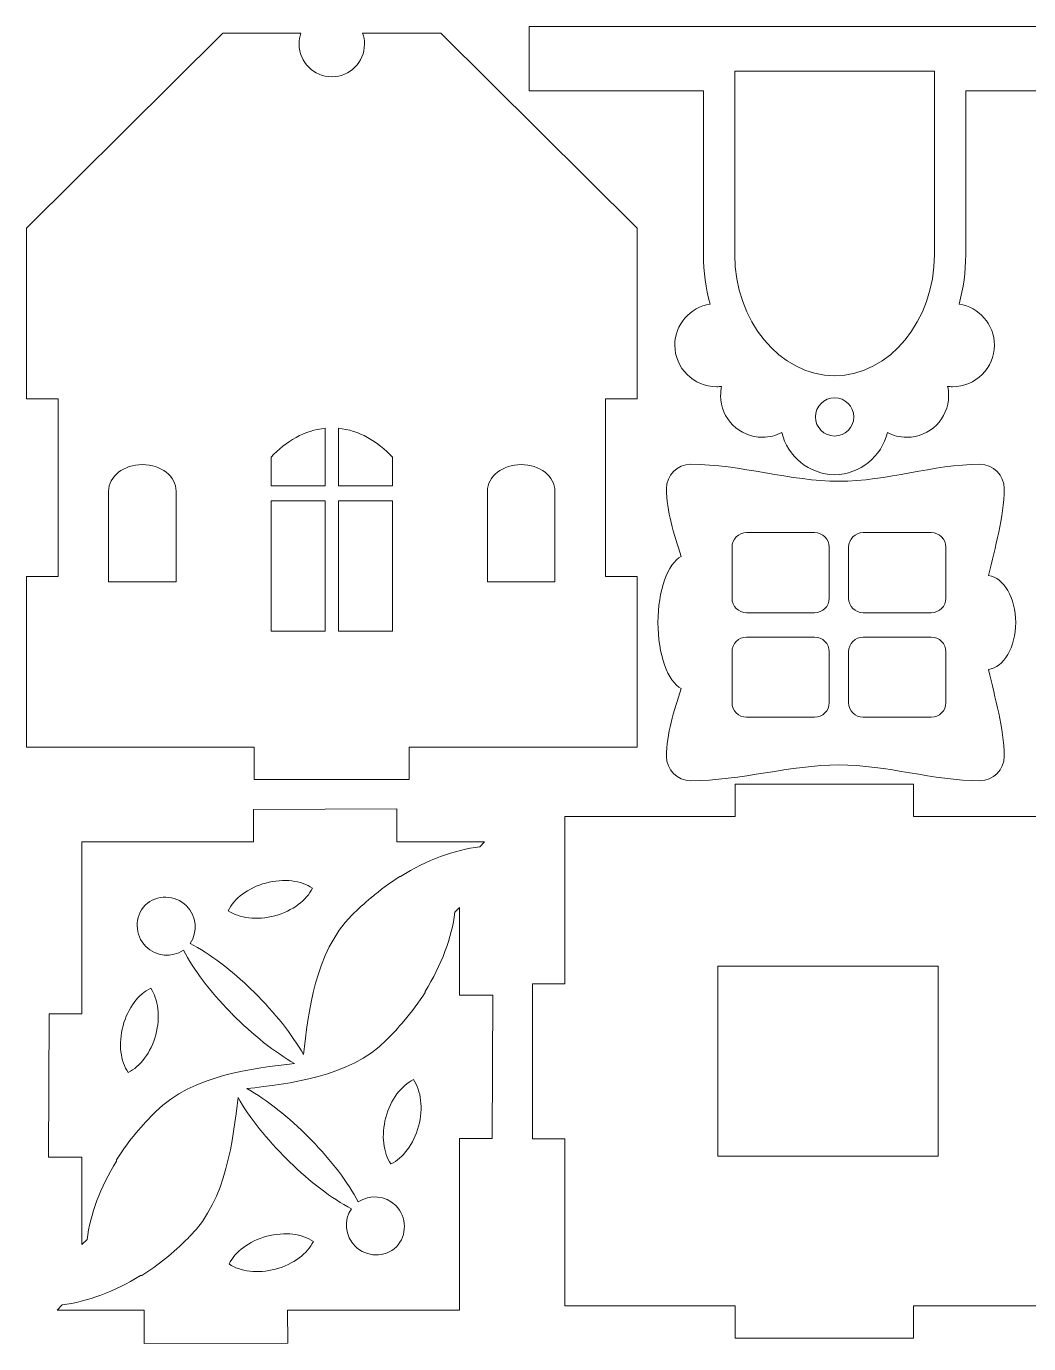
# Model space of a CAD drawing. Header units: centimetres. Extents: x -26 to 19.1, y -49.6 to 45.
# Drawn here: x -1.21 to 11.21, y -19.92 to -3.6 of the extents above; entities that cross this region are included whole.
import ezdxf

# ---------------------------------------------------------------- set-up
doc = ezdxf.new("R2010")
doc.units = ezdxf.units.CM
doc.header["$MEASUREMENT"] = 0
doc.layers.add('layer 1', color=7, linetype='Continuous')

msp = doc.modelspace()

# ---------------------------------------------------------------- linework, layer by layer
at = {"layer": 'layer 1', "color": 250, "lineweight": 9}
for points, knots in [([(6.36363, -6.09729), (6.36363, -6.09729), (3.9292, -3.68241), (3.9292, -3.68241), (3.9292, -3.68241), (3.9292, -3.68241), (2.96096, -3.68241), (2.96096, -3.68241), (2.96096, -3.68241), (2.97598, -3.72475), (2.98418, -3.77031), (2.98418, -3.81777), (2.98418, -3.81777), (2.98418, -4.0414), (2.80283, -4.22275), (2.5792, -4.22275), (2.5792, -4.22275), (2.35558, -4.22275), (2.17423, -4.0414), (2.17423, -3.81777), (2.17423, -3.81777), (2.17423, -3.77031), (2.18243, -3.72475), (2.19744, -3.68241), (2.19744, -3.68241), (2.19744, -3.68241), (1.2292, -3.68241), (1.2292, -3.68241), (1.2292, -3.68241), (1.2292, -3.68241), (-1.20522, -6.09729), (-1.20522, -6.09729), (-1.20522, -6.09729), (-1.20522, -6.09729), (-1.20522, -8.21389), (-1.20522, -8.21389), (-1.20522, -8.21389), (-1.20522, -8.21389), (-0.81137, -8.21389), (-0.81137, -8.21389), (-0.81137, -8.21389), (-0.81137, -8.21389), (-0.81137, -10.41256), (-0.81137, -10.41256), (-0.81137, -10.41256), (-0.81137, -10.41256), (-1.20522, -10.41256), (-1.20522, -10.41256), (-1.20522, -10.41256), (-1.20522, -10.41256), (-1.20522, -12.52917), (-1.20522, -12.52917), (-1.20522, -12.52917), (-1.20522, -12.52917), (1.61936, -12.52917), (1.61936, -12.52917), (1.61936, -12.52917), (1.61936, -12.52917), (1.61936, -12.92917), (1.61936, -12.92917), (1.61936, -12.92917), (1.61936, -12.92917), (3.53904, -12.92917), (3.53904, -12.92917), (3.53904, -12.92917), (3.53904, -12.92917), (3.53904, -12.52917), (3.53904, -12.52917), (3.53904, -12.52917), (3.53904, -12.52917), (6.36363, -12.52917), (6.36363, -12.52917), (6.36363, -12.52917), (6.36363, -12.52917), (6.36363, -10.41256), (6.36363, -10.41256), (6.36363, -10.41256), (6.36363, -10.41256), (5.96978, -10.41256), (5.96978, -10.41256), (5.96978, -10.41256), (5.96978, -10.41256), (5.96978, -8.21389), (5.96978, -8.21389), (5.96978, -8.21389), (5.96978, -8.21389), (6.36363, -8.21389), (6.36363, -8.21389), (6.36363, -8.21389), (6.36363, -8.21389), (6.36363, -6.09729), (6.36363, -6.09729)], [0, 0, 0, 0, 0.04166667, 0.04166667, 0.04166667, 0.04166667, 0.08333333, 0.08333333, 0.08333333, 0.08333333, 0.125, 0.125, 0.125, 0.125, 0.16666667, 0.16666667, 0.16666667, 0.16666667, 0.20833333, 0.20833333, 0.20833333, 0.20833333, 0.25, 0.25, 0.25, 0.25, 0.29166667, 0.29166667, 0.29166667, 0.29166667, 0.33333333, 0.33333333, 0.33333333, 0.33333333, 0.375, 0.375, 0.375, 0.375, 0.41666667, 0.41666667, 0.41666667, 0.41666667, 0.45833333, 0.45833333, 0.45833333, 0.45833333, 0.5, 0.5, 0.5, 0.5, 0.54166667, 0.54166667, 0.54166667, 0.54166667, 0.58333333, 0.58333333, 0.58333333, 0.58333333, 0.625, 0.625, 0.625, 0.625, 0.66666667, 0.66666667, 0.66666667, 0.66666667, 0.70833333, 0.70833333, 0.70833333, 0.70833333, 0.75, 0.75, 0.75, 0.75, 0.79166667, 0.79166667, 0.79166667, 0.79166667, 0.83333333, 0.83333333, 0.83333333, 0.83333333, 0.875, 0.875, 0.875, 0.875, 0.91666667, 0.91666667, 0.91666667, 0.91666667, 1, 1, 1, 1]), ([(1.8278, -9.28896), (1.8278, -9.28896), (2.49776, -9.28896), (2.49776, -9.28896), (2.49776, -9.28896), (2.49776, -9.28896), (2.49776, -8.57668), (2.49776, -8.57668), (2.49776, -8.57668), (2.24332, -8.60325), (2.01114, -8.73464), (1.8278, -8.9368), (1.8278, -8.9368), (1.8278, -8.9368), (1.8278, -9.28896), (1.8278, -9.28896)], [0, 0, 0, 0, 0.2, 0.2, 0.2, 0.2, 0.4, 0.4, 0.4, 0.4, 0.6, 0.6, 0.6, 0.6, 1, 1, 1, 1]), ([(2.66064, -8.57668), (2.66064, -8.57668), (2.66064, -9.28896), (2.66064, -9.28896), (2.66064, -9.28896), (2.66064, -9.28896), (3.33062, -9.28896), (3.33062, -9.28896), (3.33062, -9.28896), (3.33062, -9.28896), (3.33062, -8.93679), (3.33062, -8.93679), (3.33062, -8.93679), (3.1473, -8.73464), (2.9151, -8.60325), (2.66064, -8.57668)], [0, 0, 0, 0, 0.2, 0.2, 0.2, 0.2, 0.4, 0.4, 0.4, 0.4, 0.6, 0.6, 0.6, 0.6, 1, 1, 1, 1]), ([(0.23246, -9.02691), (0.00247, -9.02691), (-0.18566, -9.17469), (-0.18566, -9.35535), (-0.18566, -9.35535), (-0.18566, -9.35535), (-0.18566, -10.47899), (-0.18566, -10.47899), (-0.18566, -10.47899), (-0.18566, -10.47899), (0.65055, -10.47899), (0.65055, -10.47899), (0.65055, -10.47899), (0.65055, -10.47899), (0.65055, -9.35535), (0.65055, -9.35535), (0.65055, -9.35535), (0.65055, -9.17469), (0.46242, -9.02691), (0.23246, -9.02691)], [0, 0, 0, 0, 0.16666667, 0.16666667, 0.16666667, 0.16666667, 0.33333333, 0.33333333, 0.33333333, 0.33333333, 0.5, 0.5, 0.5, 0.5, 0.66666667, 0.66666667, 0.66666667, 0.66666667, 1, 1, 1, 1]), ([(4.92595, -9.02691), (5.15594, -9.02691), (5.34407, -9.17469), (5.34407, -9.35535), (5.34407, -9.35535), (5.34407, -9.35535), (5.34407, -10.47899), (5.34407, -10.47899), (5.34407, -10.47899), (5.34407, -10.47899), (4.50786, -10.47899), (4.50786, -10.47899), (4.50786, -10.47899), (4.50786, -10.47899), (4.50786, -9.35535), (4.50786, -9.35535), (4.50786, -9.35535), (4.50786, -9.17469), (4.69599, -9.02691), (4.92595, -9.02691)], [0, 0, 0, 0, 0.16666667, 0.16666667, 0.16666667, 0.16666667, 0.33333333, 0.33333333, 0.33333333, 0.33333333, 0.5, 0.5, 0.5, 0.5, 0.66666667, 0.66666667, 0.66666667, 0.66666667, 1, 1, 1, 1]), ([(2.49776, -9.47635), (2.49776, -9.47635), (1.8278, -9.47635), (1.8278, -9.47635), (1.8278, -9.47635), (1.8278, -9.47635), (1.8278, -11.09201), (1.8278, -11.09201), (1.8278, -11.09201), (1.8278, -11.09201), (2.49776, -11.09201), (2.49776, -11.09201), (2.49776, -11.09201), (2.49776, -11.09201), (2.49776, -9.47635), (2.49776, -9.47635)], [0, 0, 0, 0, 0.2, 0.2, 0.2, 0.2, 0.4, 0.4, 0.4, 0.4, 0.6, 0.6, 0.6, 0.6, 1, 1, 1, 1]), ([(2.66064, -9.47635), (2.66064, -9.47635), (2.66064, -11.09201), (2.66064, -11.09201), (2.66064, -11.09201), (2.66064, -11.09201), (3.33062, -11.09201), (3.33062, -11.09201), (3.33062, -11.09201), (3.33062, -11.09201), (3.33062, -9.47635), (3.33062, -9.47635), (3.33062, -9.47635), (3.33062, -9.47635), (2.66064, -9.47635), (2.66064, -9.47635)], [0, 0, 0, 0, 0.2, 0.2, 0.2, 0.2, 0.4, 0.4, 0.4, 0.4, 0.6, 0.6, 0.6, 0.6, 1, 1, 1, 1]), ([(11.89734, -16.42113), (11.89734, -16.42113), (11.89734, -19.45328), (11.89734, -19.45328), (11.89734, -19.45328), (11.89734, -19.45328), (9.78742, -19.45328), (9.78742, -19.45328), (9.78742, -19.45328), (9.78742, -19.45328), (9.78742, -19.85328), (9.78742, -19.85328), (9.78742, -19.85328), (9.78742, -19.85328), (7.57539, -19.85328), (7.57539, -19.85328), (7.57539, -19.85328), (7.57539, -19.85328), (7.57539, -19.45328), (7.57539, -19.45328), (7.57539, -19.45328), (7.57539, -19.45328), (5.46546, -19.45328), (5.46546, -19.45328), (5.46546, -19.45328), (5.46546, -19.45328), (5.46546, -17.38097), (5.46546, -17.38097), (5.46546, -17.38097), (5.46546, -17.38097), (5.06546, -17.38097), (5.06546, -17.38097), (5.06546, -17.38097), (5.06546, -17.38097), (5.06546, -15.46129), (5.06546, -15.46129), (5.06546, -15.46129), (5.06546, -15.46129), (5.46546, -15.46129), (5.46546, -15.46129), (5.46546, -15.46129), (5.46546, -15.46129), (5.46546, -13.38899), (5.46546, -13.38899), (5.46546, -13.38899), (5.46546, -13.38899), (7.57539, -13.38899), (7.57539, -13.38899), (7.57539, -13.38899), (7.57539, -13.38899), (7.57539, -12.98899), (7.57539, -12.98899), (7.57539, -12.98899), (7.57539, -12.98899), (9.78742, -12.98899), (9.78742, -12.98899), (9.78742, -12.98899), (9.78742, -12.98899), (9.78742, -13.38899), (9.78742, -13.38899), (9.78742, -13.38899), (9.78742, -13.38899), (11.89734, -13.38899), (11.89734, -13.38899), (11.89734, -13.38899), (11.89734, -13.38899), (11.89734, -16.42113), (11.89734, -16.42113)], [0, 0, 0, 0, 0.05555556, 0.05555556, 0.05555556, 0.05555556, 0.11111111, 0.11111111, 0.11111111, 0.11111111, 0.16666667, 0.16666667, 0.16666667, 0.16666667, 0.22222222, 0.22222222, 0.22222222, 0.22222222, 0.27777778, 0.27777778, 0.27777778, 0.27777778, 0.33333333, 0.33333333, 0.33333333, 0.33333333, 0.38888889, 0.38888889, 0.38888889, 0.38888889, 0.44444444, 0.44444444, 0.44444444, 0.44444444, 0.5, 0.5, 0.5, 0.5, 0.55555556, 0.55555556, 0.55555556, 0.55555556, 0.61111111, 0.61111111, 0.61111111, 0.61111111, 0.66666667, 0.66666667, 0.66666667, 0.66666667, 0.72222222, 0.72222222, 0.72222222, 0.72222222, 0.77777778, 0.77777778, 0.77777778, 0.77777778, 0.83333333, 0.83333333, 0.83333333, 0.83333333, 0.88888889, 0.88888889, 0.88888889, 0.88888889, 1, 1, 1, 1]), ([(7.36314, -16.42113), (7.36314, -16.42113), (7.36314, -17.59865), (7.36314, -17.59865), (7.36314, -17.59865), (7.36314, -17.59865), (10.09, -17.59865), (10.09, -17.59865), (10.09, -17.59865), (10.09, -17.59865), (10.09, -16.42113), (10.09, -16.42113), (10.09, -16.42113), (10.09, -16.42113), (10.09, -15.24361), (10.09, -15.24361), (10.09, -15.24361), (10.09, -15.24361), (7.36314, -15.24361), (7.36314, -15.24361), (7.36314, -15.24361), (7.36314, -15.24361), (7.36314, -16.42113), (7.36314, -16.42113)], [0, 0, 0, 0, 0.14285714, 0.14285714, 0.14285714, 0.14285714, 0.28571429, 0.28571429, 0.28571429, 0.28571429, 0.42857143, 0.42857143, 0.42857143, 0.42857143, 0.57142857, 0.57142857, 0.57142857, 0.57142857, 0.71428571, 0.71428571, 0.71428571, 0.71428571, 1, 1, 1, 1])]:
    msp.add_open_spline(points, degree=3, knots=knots, dxfattribs=at)
at = {"layer": 'layer 1', "color": 2, "lineweight": 9}
for points, knots in [([(12.59331, -4.39732), (12.59331, -4.39732), (11.9841, -4.39732), (11.9841, -4.39732), (11.9841, -4.39732), (11.9841, -4.39732), (11.25871, -4.39732), (11.25871, -4.39732), (11.25871, -4.39732), (11.25871, -4.39732), (10.43372, -4.39732), (10.43372, -4.39732), (10.43372, -4.39732), (10.43372, -4.39732), (10.43372, -6.42541), (10.43372, -6.42541), (10.43372, -6.42541), (10.43372, -6.63965), (10.40494, -6.84613), (10.35182, -7.03957), (10.35182, -7.03957), (10.5994, -7.07848), (10.78878, -7.2912), (10.78878, -7.54772), (10.78878, -7.54772), (10.78878, -7.83185), (10.55648, -8.06228), (10.27008, -8.06228), (10.27008, -8.06228), (10.24916, -8.06228), (10.22856, -8.061), (10.20828, -8.05861), (10.20828, -8.05861), (10.21691, -8.0958), (10.22144, -8.13451), (10.22144, -8.17427), (10.22144, -8.17427), (10.22144, -8.4584), (9.98915, -8.68883), (9.70275, -8.68883), (9.70275, -8.68883), (9.61652, -8.68883), (9.53519, -8.66792), (9.46364, -8.63097), (9.46364, -8.63097), (9.39203, -8.92643), (9.12702, -9.14728), (8.8089, -9.15419), (8.8089, -9.15419), (8.49078, -9.14728), (8.22576, -8.92643), (8.15415, -8.63097), (8.15415, -8.63097), (8.0826, -8.66792), (8.00127, -8.68883), (7.91504, -8.68883), (7.91504, -8.68883), (7.62864, -8.68883), (7.39635, -8.4584), (7.39635, -8.17427), (7.39635, -8.17427), (7.39635, -8.13451), (7.40088, -8.0958), (7.40951, -8.05861), (7.40951, -8.05861), (7.38923, -8.061), (7.36863, -8.06228), (7.34771, -8.06228), (7.34771, -8.06228), (7.06131, -8.06228), (6.82902, -7.83185), (6.82902, -7.54772), (6.82902, -7.54772), (6.82902, -7.2912), (7.01839, -7.07848), (7.26598, -7.03957), (7.26598, -7.03957), (7.21286, -6.84613), (7.18407, -6.63965), (7.18407, -6.42541), (7.18407, -6.42541), (7.18407, -6.42541), (7.18407, -4.39732), (7.18407, -4.39732), (7.18407, -4.39732), (7.18407, -4.39732), (5.97655, -4.39732), (5.97655, -4.39732), (5.97655, -4.39732), (5.97655, -4.39732), (5.6337, -4.39732), (5.6337, -4.39732), (5.6337, -4.39732), (5.6337, -4.39732), (5.02448, -4.39732), (5.02448, -4.39732), (5.02448, -4.39732), (5.02448, -4.39732), (5.02448, -3.78675), (5.02448, -3.78675), (5.02448, -3.78675), (5.02448, -3.78675), (5.02448, -3.59732), (5.02448, -3.59732), (5.02448, -3.59732), (5.02448, -3.59732), (8.8089, -3.59732), (8.8089, -3.59732), (8.8089, -3.59732), (8.8089, -3.59732), (12.59331, -3.59732), (12.59331, -3.59732), (12.59331, -3.59732), (12.59331, -3.59732), (12.59331, -3.78675), (12.59331, -3.78675), (12.59331, -3.78675), (12.59331, -3.78675), (12.59331, -4.39732), (12.59331, -4.39732)], [0, 0, 0, 0, 0.03225806, 0.03225806, 0.03225806, 0.03225806, 0.06451613, 0.06451613, 0.06451613, 0.06451613, 0.09677419, 0.09677419, 0.09677419, 0.09677419, 0.12903226, 0.12903226, 0.12903226, 0.12903226, 0.16129032, 0.16129032, 0.16129032, 0.16129032, 0.19354839, 0.19354839, 0.19354839, 0.19354839, 0.22580645, 0.22580645, 0.22580645, 0.22580645, 0.25806452, 0.25806452, 0.25806452, 0.25806452, 0.29032258, 0.29032258, 0.29032258, 0.29032258, 0.32258065, 0.32258065, 0.32258065, 0.32258065, 0.35483871, 0.35483871, 0.35483871, 0.35483871, 0.38709677, 0.38709677, 0.38709677, 0.38709677, 0.41935484, 0.41935484, 0.41935484, 0.41935484, 0.4516129, 0.4516129, 0.4516129, 0.4516129, 0.48387097, 0.48387097, 0.48387097, 0.48387097, 0.51612903, 0.51612903, 0.51612903, 0.51612903, 0.5483871, 0.5483871, 0.5483871, 0.5483871, 0.58064516, 0.58064516, 0.58064516, 0.58064516, 0.61290323, 0.61290323, 0.61290323, 0.61290323, 0.64516129, 0.64516129, 0.64516129, 0.64516129, 0.67741935, 0.67741935, 0.67741935, 0.67741935, 0.70967742, 0.70967742, 0.70967742, 0.70967742, 0.74193548, 0.74193548, 0.74193548, 0.74193548, 0.77419355, 0.77419355, 0.77419355, 0.77419355, 0.80645161, 0.80645161, 0.80645161, 0.80645161, 0.83870968, 0.83870968, 0.83870968, 0.83870968, 0.87096774, 0.87096774, 0.87096774, 0.87096774, 0.90322581, 0.90322581, 0.90322581, 0.90322581, 0.93548387, 0.93548387, 0.93548387, 0.93548387, 1, 1, 1, 1]), ([(10.04531, -4.15263), (10.04531, -4.15263), (8.8089, -4.15263), (8.8089, -4.15263), (8.8089, -4.15263), (8.8089, -4.15263), (7.57248, -4.15263), (7.57248, -4.15263), (7.57248, -4.15263), (7.57248, -4.15263), (7.57248, -4.39732), (7.57248, -4.39732), (7.57248, -4.39732), (7.57248, -4.39732), (7.57248, -4.95045), (7.57248, -4.95045), (7.57248, -4.95045), (7.57248, -4.95045), (7.57248, -6.42541), (7.57248, -6.42541), (7.57248, -6.42541), (7.57248, -7.24644), (8.12742, -7.91928), (8.8089, -7.92924), (8.8089, -7.92924), (9.49038, -7.91928), (10.04531, -7.24644), (10.04531, -6.42541), (10.04531, -6.42541), (10.04531, -6.42541), (10.04531, -4.95045), (10.04531, -4.95045), (10.04531, -4.95045), (10.04531, -4.95045), (10.04531, -4.39732), (10.04531, -4.39732), (10.04531, -4.39732), (10.04531, -4.39732), (10.04531, -4.15263), (10.04531, -4.15263)], [0, 0, 0, 0, 0.09090909, 0.09090909, 0.09090909, 0.09090909, 0.18181818, 0.18181818, 0.18181818, 0.18181818, 0.27272727, 0.27272727, 0.27272727, 0.27272727, 0.36363636, 0.36363636, 0.36363636, 0.36363636, 0.45454545, 0.45454545, 0.45454545, 0.45454545, 0.54545455, 0.54545455, 0.54545455, 0.54545455, 0.63636364, 0.63636364, 0.63636364, 0.63636364, 0.72727273, 0.72727273, 0.72727273, 0.72727273, 0.81818182, 0.81818182, 0.81818182, 0.81818182, 1, 1, 1, 1]), ([(8.8089, -8.19968), (8.67802, -8.19968), (8.57188, -8.30581), (8.57188, -8.43671), (8.57188, -8.43671), (8.57188, -8.56759), (8.67802, -8.67372), (8.8089, -8.67372), (8.8089, -8.67372), (8.93979, -8.67372), (9.04592, -8.56759), (9.04592, -8.43671), (9.04592, -8.43671), (9.04592, -8.30581), (8.93979, -8.19968), (8.8089, -8.19968)], [0, 0, 0, 0, 0.2, 0.2, 0.2, 0.2, 0.4, 0.4, 0.4, 0.4, 0.6, 0.6, 0.6, 0.6, 1, 1, 1, 1]), ([(10.9098, -12.64331), (10.9098, -12.28752), (10.79558, -11.92749), (10.71544, -11.56737), (10.71544, -11.56737), (10.90435, -11.54101), (11.05258, -11.29008), (11.05258, -10.98445), (11.05258, -10.98445), (11.05258, -10.67912), (10.90463, -10.42836), (10.71596, -10.40161), (10.71596, -10.40161), (10.79606, -10.04443), (10.9098, -9.68712), (10.9098, -9.3256), (10.9098, -9.3256), (10.9098, -9.15971), (10.7741, -9.024), (10.60819, -9.024), (10.60819, -9.024), (10.02991, -9.024), (9.4595, -9.23475), (8.86256, -9.23475), (8.86256, -9.23475), (8.26563, -9.23475), (7.64218, -9.024), (7.02659, -9.024), (7.02659, -9.024), (6.86068, -9.024), (6.72498, -9.15971), (6.72498, -9.3256), (6.72498, -9.3256), (6.72498, -9.60539), (6.81747, -9.88517), (6.90886, -10.16495), (6.90886, -10.16495), (6.74294, -10.25408), (6.61962, -10.58719), (6.61962, -10.98445), (6.61962, -10.98445), (6.61962, -11.38172), (6.74294, -11.71483), (6.90886, -11.80396), (6.90886, -11.80396), (6.81747, -12.08375), (6.72498, -12.36353), (6.72498, -12.64331), (6.72498, -12.64331), (6.72498, -12.8092), (6.86068, -12.94491), (7.02659, -12.94491), (7.02659, -12.94491), (7.64218, -12.94491), (8.26563, -12.74921), (8.86256, -12.74921), (8.86256, -12.74921), (9.4595, -12.74921), (10.02991, -12.94491), (10.60819, -12.94491), (10.60819, -12.94491), (10.7741, -12.94491), (10.9098, -12.8092), (10.9098, -12.64331)], [0, 0, 0, 0, 0.05882353, 0.05882353, 0.05882353, 0.05882353, 0.11764706, 0.11764706, 0.11764706, 0.11764706, 0.17647059, 0.17647059, 0.17647059, 0.17647059, 0.23529412, 0.23529412, 0.23529412, 0.23529412, 0.29411765, 0.29411765, 0.29411765, 0.29411765, 0.35294118, 0.35294118, 0.35294118, 0.35294118, 0.41176471, 0.41176471, 0.41176471, 0.41176471, 0.47058824, 0.47058824, 0.47058824, 0.47058824, 0.52941176, 0.52941176, 0.52941176, 0.52941176, 0.58823529, 0.58823529, 0.58823529, 0.58823529, 0.64705882, 0.64705882, 0.64705882, 0.64705882, 0.70588235, 0.70588235, 0.70588235, 0.70588235, 0.76470588, 0.76470588, 0.76470588, 0.76470588, 0.82352941, 0.82352941, 0.82352941, 0.82352941, 0.88235294, 0.88235294, 0.88235294, 0.88235294, 1, 1, 1, 1]), ([(8.74214, -10.68339), (8.74214, -10.68339), (8.74214, -10.05115), (8.74214, -10.05115), (8.74214, -10.05115), (8.74214, -9.95179), (8.66086, -9.87051), (8.5615, -9.87051), (8.5615, -9.87051), (8.5615, -9.87051), (7.71851, -9.87051), (7.71851, -9.87051), (7.71851, -9.87051), (7.61915, -9.87051), (7.53787, -9.95179), (7.53787, -10.05115), (7.53787, -10.05115), (7.53787, -10.05115), (7.53787, -10.68339), (7.53787, -10.68339), (7.53787, -10.68339), (7.53787, -10.78275), (7.61915, -10.86403), (7.71851, -10.86403), (7.71851, -10.86403), (7.71851, -10.86403), (8.5615, -10.86403), (8.5615, -10.86403), (8.5615, -10.86403), (8.66086, -10.86403), (8.74214, -10.78275), (8.74214, -10.68339)], [0, 0, 0, 0, 0.11111111, 0.11111111, 0.11111111, 0.11111111, 0.22222222, 0.22222222, 0.22222222, 0.22222222, 0.33333333, 0.33333333, 0.33333333, 0.33333333, 0.44444444, 0.44444444, 0.44444444, 0.44444444, 0.55555556, 0.55555556, 0.55555556, 0.55555556, 0.66666667, 0.66666667, 0.66666667, 0.66666667, 0.77777778, 0.77777778, 0.77777778, 0.77777778, 1, 1, 1, 1]), ([(10.18724, -10.68339), (10.18724, -10.68339), (10.18724, -10.05115), (10.18724, -10.05115), (10.18724, -10.05115), (10.18724, -9.95179), (10.10596, -9.87051), (10.0066, -9.87051), (10.0066, -9.87051), (10.0066, -9.87051), (9.16362, -9.87051), (9.16362, -9.87051), (9.16362, -9.87051), (9.06426, -9.87051), (8.98298, -9.95179), (8.98298, -10.05115), (8.98298, -10.05115), (8.98298, -10.05115), (8.98298, -10.68339), (8.98298, -10.68339), (8.98298, -10.68339), (8.98298, -10.78275), (9.06426, -10.86403), (9.16362, -10.86403), (9.16362, -10.86403), (9.16362, -10.86403), (10.0066, -10.86403), (10.0066, -10.86403), (10.0066, -10.86403), (10.10596, -10.86403), (10.18724, -10.78275), (10.18724, -10.68339)], [0, 0, 0, 0, 0.11111111, 0.11111111, 0.11111111, 0.11111111, 0.22222222, 0.22222222, 0.22222222, 0.22222222, 0.33333333, 0.33333333, 0.33333333, 0.33333333, 0.44444444, 0.44444444, 0.44444444, 0.44444444, 0.55555556, 0.55555556, 0.55555556, 0.55555556, 0.66666667, 0.66666667, 0.66666667, 0.66666667, 0.77777778, 0.77777778, 0.77777778, 0.77777778, 1, 1, 1, 1]), ([(8.74214, -11.97797), (8.74214, -11.97797), (8.74214, -11.34573), (8.74214, -11.34573), (8.74214, -11.34573), (8.74214, -11.24637), (8.66086, -11.16509), (8.5615, -11.16509), (8.5615, -11.16509), (8.5615, -11.16509), (7.71851, -11.16509), (7.71851, -11.16509), (7.71851, -11.16509), (7.61915, -11.16509), (7.53787, -11.24637), (7.53787, -11.34573), (7.53787, -11.34573), (7.53787, -11.34573), (7.53787, -11.97797), (7.53787, -11.97797), (7.53787, -11.97797), (7.53787, -12.07733), (7.61915, -12.15861), (7.71851, -12.15861), (7.71851, -12.15861), (7.71851, -12.15861), (8.5615, -12.15861), (8.5615, -12.15861), (8.5615, -12.15861), (8.66086, -12.15861), (8.74214, -12.07733), (8.74214, -11.97797)], [0, 0, 0, 0, 0.11111111, 0.11111111, 0.11111111, 0.11111111, 0.22222222, 0.22222222, 0.22222222, 0.22222222, 0.33333333, 0.33333333, 0.33333333, 0.33333333, 0.44444444, 0.44444444, 0.44444444, 0.44444444, 0.55555556, 0.55555556, 0.55555556, 0.55555556, 0.66666667, 0.66666667, 0.66666667, 0.66666667, 0.77777778, 0.77777778, 0.77777778, 0.77777778, 1, 1, 1, 1]), ([(10.18724, -11.97797), (10.18724, -11.97797), (10.18724, -11.34573), (10.18724, -11.34573), (10.18724, -11.34573), (10.18724, -11.24637), (10.10596, -11.16509), (10.0066, -11.16509), (10.0066, -11.16509), (10.0066, -11.16509), (9.16362, -11.16509), (9.16362, -11.16509), (9.16362, -11.16509), (9.06426, -11.16509), (8.98298, -11.24637), (8.98298, -11.34573), (8.98298, -11.34573), (8.98298, -11.34573), (8.98298, -11.97797), (8.98298, -11.97797), (8.98298, -11.97797), (8.98298, -12.07733), (9.06426, -12.15861), (9.16362, -12.15861), (9.16362, -12.15861), (9.16362, -12.15861), (10.0066, -12.15861), (10.0066, -12.15861), (10.0066, -12.15861), (10.10596, -12.15861), (10.18724, -12.07733), (10.18724, -11.97797)], [0, 0, 0, 0, 0.11111111, 0.11111111, 0.11111111, 0.11111111, 0.22222222, 0.22222222, 0.22222222, 0.22222222, 0.33333333, 0.33333333, 0.33333333, 0.33333333, 0.44444444, 0.44444444, 0.44444444, 0.44444444, 0.55555556, 0.55555556, 0.55555556, 0.55555556, 0.66666667, 0.66666667, 0.66666667, 0.66666667, 0.77777778, 0.77777778, 0.77777778, 0.77777778, 1, 1, 1, 1]), ([(1.34928, -15.83974), (1.34928, -15.83974), (1.34045, -15.83104), (1.34045, -15.83104), (1.34045, -15.83104), (1.33357, -15.82415), (1.32684, -15.81722), (1.32026, -15.8102), (1.32026, -15.8102), (1.07643, -15.55987), (0.86379, -15.28532), (0.74066, -15.04497), (0.74066, -15.04497), (0.59743, -15.14042), (0.40213, -15.125), (0.27577, -14.99865), (0.27577, -14.99865), (0.13486, -14.85774), (0.13187, -14.63108), (0.26681, -14.48652), (0.26681, -14.48652), (0.41136, -14.35159), (0.63802, -14.35458), (0.77893, -14.49549), (0.77893, -14.49549), (0.90529, -14.62185), (0.9207, -14.81715), (0.82525, -14.96038), (0.82525, -14.96038), (1.0656, -15.0835), (1.34015, -15.29614), (1.59048, -15.53997), (1.59048, -15.53997), (1.5975, -15.54655), (1.60444, -15.55329), (1.61132, -15.56017), (1.61132, -15.56017), (1.61132, -15.56017), (1.62002, -15.569), (1.62002, -15.569), (1.62002, -15.569), (1.86934, -15.81617), (2.09181, -16.09235), (2.2284, -16.33841), (2.2284, -16.33841), (2.28979, -15.82258), (2.36764, -15.07191), (2.82783, -14.61172), (2.82783, -14.61172), (2.90477, -14.53478), (2.98396, -14.46265), (3.06478, -14.39547), (3.06478, -14.39547), (3.06485, -14.39542), (3.06491, -14.39536), (3.06498, -14.39531), (3.06498, -14.39531), (3.18064, -14.29722), (3.29973, -14.20904), (3.42051, -14.13115), (3.42051, -14.13115), (3.42051, -14.13115), (3.43079, -14.13115), (3.43079, -14.13115), (3.43079, -14.13115), (3.75941, -13.92729), (4.09919, -13.80158), (4.41391, -13.76195), (4.41391, -13.76195), (4.41391, -13.76195), (4.47204, -13.70382), (4.47204, -13.70382), (4.47204, -13.70382), (4.47204, -13.70382), (3.38473, -13.70382), (3.38473, -13.70382), (3.38473, -13.70382), (3.38473, -13.70382), (3.38472, -13.29356), (3.38472, -13.29356), (3.38472, -13.29356), (3.38472, -13.29356), (1.60843, -13.30073), (1.60843, -13.30073), (1.60843, -13.30073), (1.60843, -13.30073), (1.60979, -13.70381), (1.60979, -13.70381), (1.60979, -13.70381), (1.60979, -13.70381), (-0.5159, -13.70381), (-0.5159, -13.70381), (-0.5159, -13.70381), (-0.5159, -13.70381), (-0.5159, -15.835), (-0.5159, -15.835), (-0.5159, -15.835), (-0.5159, -15.835), (-0.92448, -15.83362), (-0.92448, -15.83362), (-0.92448, -15.83362), (-0.92448, -15.83362), (-0.93164, -17.60991), (-0.93164, -17.60991), (-0.93164, -17.60991), (-0.93164, -17.60991), (-0.51589, -17.60992), (-0.51589, -17.60992), (-0.51589, -17.60992), (-0.51589, -17.60992), (-0.51589, -18.69176), (-0.51589, -18.69176), (-0.51589, -18.69176), (-0.51589, -18.69176), (-0.4523, -18.62816), (-0.4523, -18.62816), (-0.4523, -18.62816), (-0.41232, -18.31733), (-0.28853, -17.98225), (-0.08856, -17.65775), (-0.08856, -17.65775), (-0.08856, -17.65775), (-0.08856, -17.64023), (-0.08856, -17.64023), (-0.08856, -17.64023), (0.03903, -17.44235), (0.19426, -17.24902), (0.37546, -17.06782), (0.37546, -17.06782), (0.38251, -17.06077), (0.38963, -17.0538), (0.39685, -17.04696), (0.39685, -17.04696), (0.39735, -17.04642), (0.39789, -17.0459), (0.39841, -17.04539), (0.39841, -17.04539), (0.85735, -16.58799), (1.60508, -16.51067), (2.1191, -16.44835), (2.1191, -16.44835), (1.87293, -16.31178), (1.5966, -16.08919), (1.34928, -15.83974)], [0, 0, 0, 0, 0.02702703, 0.02702703, 0.02702703, 0.02702703, 0.05405405, 0.05405405, 0.05405405, 0.05405405, 0.08108108, 0.08108108, 0.08108108, 0.08108108, 0.10810811, 0.10810811, 0.10810811, 0.10810811, 0.13513514, 0.13513514, 0.13513514, 0.13513514, 0.16216216, 0.16216216, 0.16216216, 0.16216216, 0.18918919, 0.18918919, 0.18918919, 0.18918919, 0.21621622, 0.21621622, 0.21621622, 0.21621622, 0.24324324, 0.24324324, 0.24324324, 0.24324324, 0.27027027, 0.27027027, 0.27027027, 0.27027027, 0.2972973, 0.2972973, 0.2972973, 0.2972973, 0.32432432, 0.32432432, 0.32432432, 0.32432432, 0.35135135, 0.35135135, 0.35135135, 0.35135135, 0.37837838, 0.37837838, 0.37837838, 0.37837838, 0.40540541, 0.40540541, 0.40540541, 0.40540541, 0.43243243, 0.43243243, 0.43243243, 0.43243243, 0.45945946, 0.45945946, 0.45945946, 0.45945946, 0.48648649, 0.48648649, 0.48648649, 0.48648649, 0.51351351, 0.51351351, 0.51351351, 0.51351351, 0.54054054, 0.54054054, 0.54054054, 0.54054054, 0.56756757, 0.56756757, 0.56756757, 0.56756757, 0.59459459, 0.59459459, 0.59459459, 0.59459459, 0.62162162, 0.62162162, 0.62162162, 0.62162162, 0.64864865, 0.64864865, 0.64864865, 0.64864865, 0.67567568, 0.67567568, 0.67567568, 0.67567568, 0.7027027, 0.7027027, 0.7027027, 0.7027027, 0.72972973, 0.72972973, 0.72972973, 0.72972973, 0.75675676, 0.75675676, 0.75675676, 0.75675676, 0.78378378, 0.78378378, 0.78378378, 0.78378378, 0.81081081, 0.81081081, 0.81081081, 0.81081081, 0.83783784, 0.83783784, 0.83783784, 0.83783784, 0.86486486, 0.86486486, 0.86486486, 0.86486486, 0.89189189, 0.89189189, 0.89189189, 0.89189189, 0.91891892, 0.91891892, 0.91891892, 0.91891892, 0.94594595, 0.94594595, 0.94594595, 0.94594595, 1, 1, 1, 1]), ([(1.87206, -14.61798), (1.64914, -14.67771), (1.43255, -14.64825), (1.29587, -14.55487), (1.29587, -14.55487), (1.36755, -14.40564), (1.54038, -14.27186), (1.76332, -14.21212), (1.76332, -14.21212), (1.98626, -14.15238), (2.20283, -14.18183), (2.33952, -14.27522), (2.33952, -14.27522), (2.26784, -14.42444), (2.095, -14.55824), (1.87206, -14.61798)], [0, 0, 0, 0, 0.2, 0.2, 0.2, 0.2, 0.4, 0.4, 0.4, 0.4, 0.6, 0.6, 0.6, 0.6, 1, 1, 1, 1]), ([(2.02665, -17.63901), (2.02665, -17.63901), (2.03535, -17.64785), (2.03535, -17.64785), (2.03535, -17.64785), (2.04224, -17.65473), (2.04918, -17.66146), (2.05619, -17.66804), (2.05619, -17.66804), (2.30652, -17.91187), (2.58107, -18.12451), (2.82142, -18.24763), (2.82142, -18.24763), (2.72597, -18.39086), (2.74139, -18.58617), (2.86774, -18.71252), (2.86774, -18.71252), (3.00865, -18.85344), (3.23531, -18.85642), (3.37987, -18.72149), (3.37987, -18.72149), (3.5148, -18.57694), (3.51181, -18.35028), (3.3709, -18.20936), (3.3709, -18.20936), (3.24454, -18.08301), (3.04924, -18.06759), (2.90601, -18.16304), (2.90601, -18.16304), (2.78289, -17.92269), (2.57025, -17.64815), (2.32642, -17.39781), (2.32642, -17.39781), (2.31984, -17.3908), (2.31311, -17.38386), (2.30622, -17.37698), (2.30622, -17.37698), (2.30622, -17.37698), (2.29739, -17.36828), (2.29739, -17.36828), (2.29739, -17.36828), (2.05022, -17.11896), (1.77404, -16.89648), (1.52798, -16.7599), (1.52798, -16.7599), (2.04381, -16.6985), (2.79448, -16.62066), (3.25467, -16.16047), (3.25467, -16.16047), (3.33161, -16.08353), (3.40374, -16.00433), (3.47092, -15.92351), (3.47092, -15.92351), (3.47097, -15.92345), (3.47103, -15.92339), (3.47108, -15.92332), (3.47108, -15.92332), (3.56917, -15.80765), (3.65735, -15.68857), (3.73524, -15.56778), (3.73524, -15.56778), (3.73524, -15.56778), (3.73524, -15.55751), (3.73524, -15.55751), (3.73524, -15.55751), (3.9391, -15.22889), (4.06481, -14.88911), (4.10444, -14.57438), (4.10444, -14.57438), (4.10444, -14.57438), (4.16257, -14.51626), (4.16257, -14.51626), (4.16257, -14.51626), (4.16257, -14.51626), (4.16257, -15.60356), (4.16257, -15.60356), (4.16257, -15.60356), (4.16257, -15.60356), (4.57283, -15.60357), (4.57283, -15.60357), (4.57283, -15.60357), (4.57283, -15.60357), (4.56566, -17.37986), (4.56566, -17.37986), (4.56566, -17.37986), (4.56566, -17.37986), (4.16258, -17.3785), (4.16258, -17.3785), (4.16258, -17.3785), (4.16258, -17.3785), (4.16258, -19.5042), (4.16258, -19.5042), (4.16258, -19.5042), (4.16258, -19.5042), (2.03139, -19.5042), (2.03139, -19.5042), (2.03139, -19.5042), (2.03139, -19.5042), (2.03277, -19.91278), (2.03277, -19.91278), (2.03277, -19.91278), (2.03277, -19.91278), (0.25648, -19.91994), (0.25648, -19.91994), (0.25648, -19.91994), (0.25648, -19.91994), (0.25647, -19.50419), (0.25647, -19.50419), (0.25647, -19.50419), (0.25647, -19.50419), (-0.82536, -19.50419), (-0.82536, -19.50419), (-0.82536, -19.50419), (-0.82536, -19.50419), (-0.76177, -19.4406), (-0.76177, -19.4406), (-0.76177, -19.4406), (-0.45094, -19.40061), (-0.11586, -19.27682), (0.20864, -19.07686), (0.20864, -19.07686), (0.20864, -19.07686), (0.22616, -19.07686), (0.22616, -19.07686), (0.22616, -19.07686), (0.42404, -18.94926), (0.61737, -18.79404), (0.79857, -18.61284), (0.79857, -18.61284), (0.80562, -18.60579), (0.81259, -18.59867), (0.81943, -18.59145), (0.81943, -18.59145), (0.81997, -18.59095), (0.82049, -18.59041), (0.821, -18.58988), (0.821, -18.58988), (1.2784, -18.13095), (1.35572, -17.38322), (1.41804, -16.8692), (1.41804, -16.8692), (1.55462, -17.11537), (1.7772, -17.39169), (2.02665, -17.63901)], [0, 0, 0, 0, 0.02702703, 0.02702703, 0.02702703, 0.02702703, 0.05405405, 0.05405405, 0.05405405, 0.05405405, 0.08108108, 0.08108108, 0.08108108, 0.08108108, 0.10810811, 0.10810811, 0.10810811, 0.10810811, 0.13513514, 0.13513514, 0.13513514, 0.13513514, 0.16216216, 0.16216216, 0.16216216, 0.16216216, 0.18918919, 0.18918919, 0.18918919, 0.18918919, 0.21621622, 0.21621622, 0.21621622, 0.21621622, 0.24324324, 0.24324324, 0.24324324, 0.24324324, 0.27027027, 0.27027027, 0.27027027, 0.27027027, 0.2972973, 0.2972973, 0.2972973, 0.2972973, 0.32432432, 0.32432432, 0.32432432, 0.32432432, 0.35135135, 0.35135135, 0.35135135, 0.35135135, 0.37837838, 0.37837838, 0.37837838, 0.37837838, 0.40540541, 0.40540541, 0.40540541, 0.40540541, 0.43243243, 0.43243243, 0.43243243, 0.43243243, 0.45945946, 0.45945946, 0.45945946, 0.45945946, 0.48648649, 0.48648649, 0.48648649, 0.48648649, 0.51351351, 0.51351351, 0.51351351, 0.51351351, 0.54054054, 0.54054054, 0.54054054, 0.54054054, 0.56756757, 0.56756757, 0.56756757, 0.56756757, 0.59459459, 0.59459459, 0.59459459, 0.59459459, 0.62162162, 0.62162162, 0.62162162, 0.62162162, 0.64864865, 0.64864865, 0.64864865, 0.64864865, 0.67567568, 0.67567568, 0.67567568, 0.67567568, 0.7027027, 0.7027027, 0.7027027, 0.7027027, 0.72972973, 0.72972973, 0.72972973, 0.72972973, 0.75675676, 0.75675676, 0.75675676, 0.75675676, 0.78378378, 0.78378378, 0.78378378, 0.78378378, 0.81081081, 0.81081081, 0.81081081, 0.81081081, 0.83783784, 0.83783784, 0.83783784, 0.83783784, 0.86486486, 0.86486486, 0.86486486, 0.86486486, 0.89189189, 0.89189189, 0.89189189, 0.89189189, 0.91891892, 0.91891892, 0.91891892, 0.91891892, 0.94594595, 0.94594595, 0.94594595, 0.94594595, 1, 1, 1, 1]), ([(0.33515, -15.51559), (0.42854, -15.65227), (0.45799, -15.86885), (0.39826, -16.09178), (0.39826, -16.09178), (0.33853, -16.31472), (0.20472, -16.48755), (0.05551, -16.55923), (0.05551, -16.55923), (-0.03789, -16.42255), (-0.06733, -16.20597), (-0.0076, -15.98304), (-0.0076, -15.98304), (0.05214, -15.7601), (0.18592, -15.58726), (0.33515, -15.51559)], [0, 0, 0, 0, 0.2, 0.2, 0.2, 0.2, 0.4, 0.4, 0.4, 0.4, 0.6, 0.6, 0.6, 0.6, 1, 1, 1, 1]), ([(3.24841, -17.11623), (3.18868, -17.33916), (3.21814, -17.55574), (3.31152, -17.69242), (3.31152, -17.69242), (3.46075, -17.62075), (3.59453, -17.44791), (3.65427, -17.22498), (3.65427, -17.22498), (3.71401, -17.00204), (3.68456, -16.78547), (3.59117, -16.64878), (3.59117, -16.64878), (3.44195, -16.72046), (3.30815, -16.8933), (3.24841, -17.11623)], [0, 0, 0, 0, 0.2, 0.2, 0.2, 0.2, 0.4, 0.4, 0.4, 0.4, 0.6, 0.6, 0.6, 0.6, 1, 1, 1, 1]), ([(2.3508, -18.65315), (2.21412, -18.55976), (1.99754, -18.53031), (1.77461, -18.59003), (1.77461, -18.59003), (1.55167, -18.64977), (1.37884, -18.78357), (1.30716, -18.93279), (1.30716, -18.93279), (1.44384, -19.02619), (1.66042, -19.05563), (1.88335, -18.99589), (1.88335, -18.99589), (2.10629, -18.93616), (2.27913, -18.80237), (2.3508, -18.65315)], [0, 0, 0, 0, 0.2, 0.2, 0.2, 0.2, 0.4, 0.4, 0.4, 0.4, 0.6, 0.6, 0.6, 0.6, 1, 1, 1, 1])]:
    msp.add_open_spline(points, degree=3, knots=knots, dxfattribs=at)

doc.saveas('drawing.dxf')
